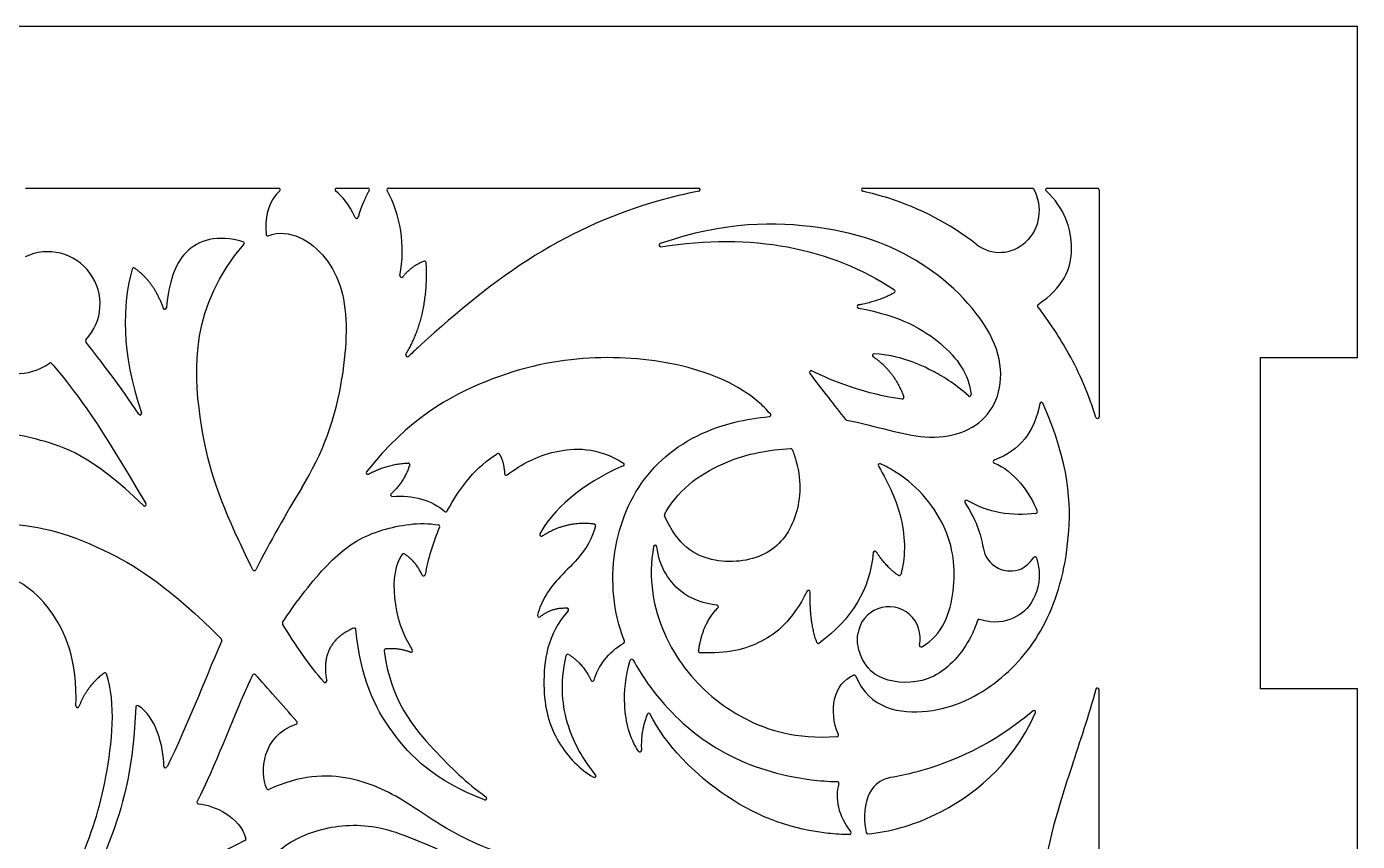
# Model space of a CAD drawing. Header units: millimetres. Extents: x -155 to 473, y -331 to 153.
# Drawn here: x 48.4 to 130.8, y 102.9 to 153.3 of the extents above; entities that cross this region are included whole.
import ezdxf

# ---------------------------------------------------------------- set-up
doc = ezdxf.new("R2010")
doc.units = ezdxf.units.MM
doc.header["$MEASUREMENT"] = 0
doc.layers.add('Layer 03', color=5, linetype='Continuous')

msp = doc.modelspace()

# ---------------------------------------------------------------- linework, layer by layer
at = {"layer": 'Layer 03'}
for p, q in [((130.812, 153.339), (-139.188, 153.339)), ((130.812, 132.839), (130.812, 153.339)), ((48.324, 143.339), (63.994, 143.339)), ((67.586, 143.339), (69.516, 143.339)), ((70.8, 143.339), (89.996, 143.339)), ((100.193, 143.339), (110.74, 143.339)), ((111.601, 143.339), (114.712, 143.339)), ((114.812, 143.239), (114.812, 129.17)), ((124.812, 112.339), (124.812, 132.839)), ((124.812, 132.839), (130.812, 132.839)), ((114.812, 89.293), (114.812, 112.28)), ((130.812, 112.339), (124.812, 112.339)), ((130.812, 91.839), (130.812, 112.339))]:
    msp.add_line(p, q, dxfattribs=at)
for centre, radius, start, end in [((63.994, 143.239), 0.1, 311.78882, 90), ((67.586, 143.239), 0.1, 90, 232.46678), ((69.516, 143.239), 0.1, 330.30777, 90), ((70.8, 143.239), 0.1, 90, 208.4613), ((89.996, 143.239), 0.1, 280.66419, 90), ((100.193, 143.239), 0.1, 90, 257.54907), ((111.601, 143.239), 0.1, 90, 227.95447), ((114.712, 143.239), 0.1, 0, 90), ((68.82, 141.559), 0.1, 204.4991, 343.81389), ((63.314, 140.484), 0.1, 184.32867, 290.48925), ((49.695, 136.159), 3.239, 316.77307, 115.65986), ((61.766, 139.915), 0.1, 319.12265, 73.44991), ((87.66, 139.805), 0.1, 109.0751, 278.77323), ((108.658, 141.699), 2.34, 232.28096, 313.37227), ((73.037, 138.712), 0.1, 3.05542, 110.68635), ((55.017, 138.299), 0.1, 54.64173, 164.76831), ((71.608, 137.908), 0.1, 169.00647, 321.92466), ((47.877, 135.106), 3.239, 146.57742, 306.42964), ((102.08, 136.949), 0.1, 300.44791, 56.51793), ((99.936, 136.002), 0.1, 100.67183, 259.83423), ((111.103, 136.054), 0.1, 124.41449, 217.58922), ((56.946, 135.935), 0.1, 199.10094, 354.30707), ((52.128, 133.872), 0.1, 136.77307, 218.70596), ((71.969, 132.993), 0.1, 149.35737, 313.34725), ((100.876, 132.977), 0.1, 85.33072, 236.37867), ((49.859, 132.42), 0.1, 40.3209, 126.42964), ((96.968, 131.928), 0.1, 63.74311, 217.02635), ((50.125, 134.224), 17.985, 328.31149, 351.50617), ((102.628, 130.374), 0.1, 263.09226, 20.65318), ((106.79, 130.543), 0.1, 228.02964, 6.32301), ((55.409, 129.397), 0.1, 213.50383, 19.01426), ((111.243, 129.983), 0.1, 23.66277, 169.89506), ((94.381, 129.288), 0.1, 275.34344, 41.09567), ((99.181, 129.075), 0.1, 217.8195, 259.26633), ((114.712, 129.17), 0.1, 197.20076, 0), ((95.713, 127.114), 0.1, 21.77303, 92.58867), ((72.017, 126.213), 0.1, 341.82287, 92.62232), ((77.583, 126.802), 0.1, 33.80902, 120.80765), ((85.307, 126.227), 0.1, 292.34941, 58.36577), ((101.229, 126.174), 0.1, 65.65454, 210.90519), ((108.359, 126.404), 0.1, 109.73661, 250.0749), ((69.513, 125.715), 0.1, 141.16561, 298.96308), ((78.09, 125.659), 0.1, 183.80183, 306.69954), ((55.686, 123.752), 0.1, 225.79594, 30.37857), ((71.031, 124.338), 0.1, 132.01926, 275.96641), ((106.591, 123.914), 0.1, 58.86778, 213.0083), ((74.354, 123.392), 0.1, 229.10057, 332.10105), ((87.988, 123.079), 0.1, 152.10864, 204.59886), ((110.891, 123.295), 0.1, 277.80456, 20.66762), ((73.871, 122.382), 0.1, 336.73781, 79.46741), ((83.526, 122.451), 0.1, 344.59994, 82.58648), ((80.264, 121.876), 0.1, 152.83873, 303.08493), ((87.321, 121.124), 0.1, 6.59575, 169.33208), ((71.725, 120.602), 0.1, 59.07002, 142.71369), ((100.928, 120.764), 0.1, 33.60206, 174.60437), ((109.345, 121.367), 1.741, 189.62548, 234.53887), ((110.844, 120.405), 0.1, 16.4759, 145.27817), ((62.49, 119.749), 0.1, 206.61071, 332.75322), ((72.975, 119.422), 0.1, 205.27631, 350.16424), ((102.43, 119.443), 0.1, 236.52477, 343.26975), ((96.826, 118.33), 0.1, 358.07367, 152.52431), ((81.853, 117.235), 0.1, 317.61226, 87.49369), ((91.133, 117.42), 0.1, 314.20133, 84.41762), ((101.793, 115.481), 1.937, 347.0207, 172.53844), ((64.324, 116.402), 0.1, 146.31335, 211.19312), ((80.133, 116.875), 0.1, 166.64757, 309.14455), ((107.378, 116.534), 0.1, 72.4018, 162.02162), ((60.381, 115.335), 0.1, 336.2753, 44.90292), ((68.683, 115.993), 0.1, 5.88776, 112.85984), ((70.632, 114.697), 0.1, 94.89414, 187.0788), ((72.188, 114.692), 0.1, 247.84339, 33.79974), ((85.326, 115.245), 0.1, 298.97634, 21.56975), ((90.103, 114.668), 0.1, 171.43765, 267.32107), ((97.422, 115.242), 0.1, 199.47348, 306.34045), ((103.778, 115.024), 0.1, 167.0207, 298.44992), ((81.911, 114.368), 0.1, 59.89786, 167.11506), ((85.871, 114.068), 0.1, 28.0153, 163.3182), ((53.234, 113.217), 0.1, 19.18563, 125.69999), ((62.473, 113.14), 0.1, 42.5333, 154.27782), ((99.648, 113.082), 0.1, 22.34704, 111.9871), ((66.872, 112.822), 0.1, 220.93351, 10.98301), ((83.436, 112.898), 0.1, 206.44518, 344.20751), ((114.712, 112.28), 0.1, 0, 164.52745), ((55.241, 111.194), 0.1, 60.44528, 177.62907), ((51.53, 111.266), 0.1, 177.33741, 338.62888), ((86.926, 110.72), 0.1, 25.86792, 157.59963), ((110.786, 110.898), 0.1, 335.70679, 130.31188), ((65.044, 110.234), 0.1, 288.43205, 40.59614), ((98.571, 109.471), 0.1, 273.44016, 23.09732), ((86.366, 108.517), 0.1, 213.81878, 2.88005), ((56.99, 107.544), 0.1, 181.30587, 333.72184), ((83.553, 106.942), 0.1, 241.89201, 39.15895), ((98.593, 106.486), 0.1, 342.24973, 88.66494), ((102.206, 105.044), 1.818, 99.78452, 160.82963), ((63.349, 106.183), 0.1, 203.39494, 295.60196), ((76.785, 105.545), 0.1, 248.79547, 53.72623), ((59.032, 105.305), 0.1, 153.06985, 265.74141), ((61.864, 103.022), 0.1, 295.75458, 13.90406), ((99.356, 103.407), 0.1, 269.70082, 38.64494), ((100.485, 103.455), 0.1, 192.67963, 275.2709)]:
    msp.add_arc(centre, radius, start, end, dxfattribs=at)
for points, knots in [([(64.061, 143.165), (63.907, 143.027), (63.457, 142.48), (63.133, 141.545), (63.214, 140.476)], [2144.690807, 2144.690807, 2144.690807, 2144.690807, 2145.695253, 2147.992646, 2147.992646, 2147.992646, 2147.992646]), ([(90.014, 143.141), (89.189, 142.986), (85.818, 142.197), (79.755, 139.579), (74.706, 135.397), (72.3, 133.167), (72.037, 132.92)], [821.919628, 821.919628, 821.919628, 821.919628, 824.708447, 833.196412, 841.684377, 842.734246, 842.734246, 842.734246, 842.734246]), ([(107.226, 139.847), (105.519, 141.168), (103.174, 142.364), (100.718, 143.021), (100.172, 143.142)], [316.479985, 316.479985, 316.479985, 316.479985, 323.864315, 325.948767, 325.948767, 325.948767, 325.948767]), ([(111.046, 136.137), (112.559, 137.173), (113.598, 139.235), (112.689, 142.123), (111.534, 143.165)], [237.406806, 237.406806, 237.406806, 237.406806, 242.282417, 246.544794, 246.544794, 246.544794, 246.544794]), ([(99.162, 128.976), (100.979, 128.632), (104.324, 127.389), (108.475, 128.769), (109.292, 133.593), (104.38, 138.915), (98.271, 141.225), (91.653, 141.291), (87.627, 139.899)], [1007.44529, 1007.44529, 1007.44529, 1007.44529, 1013.396186, 1019.950998, 1026.505809, 1033.06062, 1039.615431, 1045.667005, 1045.667005, 1045.667005, 1045.667005]), ([(61.795, 140.011), (60.213, 140.481), (57.911, 139.821), (57.204, 137.507), (57.046, 135.925)], [2196.34974, 2196.34974, 2196.34974, 2196.34974, 2200.399784, 2204.178365, 2204.178365, 2204.178365, 2204.178365]), ([(63.349, 140.39), (64.681, 140.888), (67.368, 139.257), (68.371, 135.832), (68.071, 132.625), (67.913, 131.568)], [2148.177931, 2148.177931, 2148.177931, 2148.177931, 2153.721945, 2159.436628, 2161.94821, 2161.94821, 2161.94821, 2161.94821]), ([(62.4, 119.704), (62.084, 120.336), (60.356, 123.949), (58.894, 128.099), (58.555, 136.052), (61.842, 139.85)], [2173.500449, 2173.500449, 2173.500449, 2173.500449, 2175.60632, 2185.929996, 2196.150201, 2196.150201, 2196.150201, 2196.150201]), ([(99.918, 135.903), (102.519, 135.437), (105.349, 133.758), (106.746, 131.843), (106.889, 130.554)], [1064.238309, 1064.238309, 1064.238309, 1064.238309, 1069.05698, 1073.919966, 1073.919966, 1073.919966, 1073.919966]), ([(114.617, 129.14), (114.186, 130.533), (113.191, 132.86), (111.731, 135.074), (111.023, 135.993)], [264.408416, 264.408416, 264.408416, 264.408416, 269.094869, 272.782065, 272.782065, 272.782065, 272.782065]), ([(94.456, 129.353), (94.223, 129.621), (92.843, 130.999), (89.197, 132.573), (83.269, 133.093), (77.168, 131.907), (72.072, 129.052), (69.436, 125.777)], [1500.424849, 1500.424849, 1500.424849, 1500.424849, 1501.65802, 1507.08718, 1512.516341, 1517.945501, 1523.14523, 1523.14523, 1523.14523, 1523.14523]), ([(106.723, 130.468), (105.817, 131.283), (104.27, 132.168), (102.999, 132.705), (101.804, 133.001), (100.884, 133.076)], [987.933578, 987.933578, 987.933578, 987.933578, 990.243411, 992.710435, 994.872307, 994.872307, 994.872307, 994.872307]), ([(49.936, 132.484), (50.066, 132.33), (51.464, 130.662), (52.832, 128.818), (55.772, 123.803)], [4048.428585, 4048.428585, 4048.428585, 4048.428585, 4048.930999, 4053.808042, 4053.808042, 4053.808042, 4053.808042]), ([(99.74, 113.12), (100.575, 111.091), (104.438, 110.418), (108.779, 112.619), (111.703, 116.165), (113.202, 121.271), (112.992, 126.242), (111.335, 130.023)], [1972.35289, 1972.35289, 1972.35289, 1972.35289, 1977.574821, 1982.872896, 1988.17097, 1993.469044, 1998.62629, 1998.62629, 1998.62629, 1998.62629]), ([(85.419, 115.282), (85.283, 115.625), (84.577, 117.72), (84.606, 122.023), (87.136, 126.601), (90.84, 128.665), (93.651, 129.119), (94.39, 129.188)], [1476.959312, 1476.959312, 1476.959312, 1476.959312, 1478.2775, 1484.832311, 1491.387122, 1497.941933, 1500.20537, 1500.20537, 1500.20537, 1500.20537]), ([(55.616, 123.681), (52.43, 126.779), (48.888, 127.906), (46.709, 128.302), (45.479, 128.213)], [4054.095293, 4054.095293, 4054.095293, 4054.095293, 4060.035043, 4066.079447, 4066.079447, 4066.079447, 4066.079447]), ([(78.15, 125.578), (79.065, 126.261), (80.913, 127.242), (83.724, 127.32), (85.36, 126.312)], [1539.158975, 1539.158975, 1539.158975, 1539.158975, 1543.132505, 1547.186946, 1547.186946, 1547.186946, 1547.186946]), ([(95.806, 127.151), (95.907, 126.897), (96.429, 125.334), (96.205, 122.716), (94.39, 120.367), (90.841, 119.952), (88.749, 121.176), (87.897, 123.037)], [311.270198, 311.270198, 311.270198, 311.270198, 312.324161, 317.753322, 323.182482, 328.611643, 333.618323, 333.618323, 333.618323, 333.618323]), ([(87.9, 123.125), (87.934, 123.191), (88.778, 124.715), (91.348, 126.546), (94.349, 127.152), (95.708, 127.214)], [302.030587, 302.030587, 302.030587, 302.030587, 302.252134, 307.258516, 311.146601, 311.146601, 311.146601, 311.146601]), ([(101.143, 126.122), (101.813, 125.004), (102.865, 122.605), (102.812, 120.367), (102.526, 119.415)], [2063.414553, 2063.414553, 2063.414553, 2063.414553, 2067.270322, 2072.043353, 2072.043353, 2072.043353, 2072.043353]), ([(103.825, 114.936), (105.142, 115.649), (106.091, 118.525), (105.641, 122.45), (103.277, 125.255), (101.515, 126.154), (101.27, 126.265)], [2047.606147, 2047.606147, 2047.606147, 2047.606147, 2052.370287, 2057.376669, 2062.383051, 2063.161043, 2063.161043, 2063.161043, 2063.161043]), ([(39.363, 116.317), (39.018, 116.908), (38.917, 119.049), (40.919, 122.076), (47.268, 122.93), (52.515, 121.589), (57.263, 118.605), (60.452, 115.405)], [2811.128712, 2811.128712, 2811.128712, 2811.128712, 2815.182726, 2822.862115, 2830.541503, 2838.220891, 2843.621387, 2843.621387, 2843.621387, 2843.621387]), ([(64.241, 116.457), (64.417, 116.72), (65.496, 118.28), (67.555, 120.788), (69.829, 122.183), (72.738, 122.694), (73.889, 122.48)], [1108.414144, 1108.414144, 1108.414144, 1108.414144, 1109.416166, 1114.571426, 1119.726686, 1123.812886, 1123.812886, 1123.812886, 1123.812886]), ([(83.623, 122.424), (83.183, 120.827), (81.315, 119.411), (80.242, 117.768), (80.036, 116.898)], [1558.080863, 1558.080863, 1558.080863, 1558.080863, 1561.655489, 1564.939079, 1564.939079, 1564.939079, 1564.939079]), ([(87.223, 121.142), (87.046, 120.204), (87.006, 117.399), (88.925, 113.317), (92.594, 110.287), (95.987, 109.216), (98.577, 109.371)], [1949.602609, 1949.602609, 1949.602609, 1949.602609, 1952.336793, 1957.343176, 1962.349558, 1967.265334, 1967.265334, 1967.265334, 1967.265334]), ([(91.143, 117.519), (89.501, 117.68), (87.999, 118.986), (87.492, 120.516), (87.421, 121.135)], [1943.230777, 1943.230777, 1943.230777, 1943.230777, 1947.184883, 1949.31858, 1949.31858, 1949.31858, 1949.31858]), ([(110.94, 120.433), (111.294, 119.237), (110.77, 117.598), (109.644, 116.62), (108.344, 116.333), (107.408, 116.63)], [2019.85045, 2019.85045, 2019.85045, 2019.85045, 2022.097445, 2024.469335, 2026.764372, 2026.764372, 2026.764372, 2026.764372]), ([(108.335, 119.949), (108.658, 119.719), (109.386, 119.525), (110.263, 119.742), (110.762, 120.462)], [2016.431279, 2016.431279, 2016.431279, 2016.431279, 2017.710624, 2019.625647, 2019.625647, 2019.625647, 2019.625647]), ([(51.431, 111.27), (51.56, 114.058), (49.898, 117.977), (46.496, 119.863), (44.062, 119.975), (43.48, 119.441)], [2746.041224, 2746.041224, 2746.041224, 2746.041224, 2750.811807, 2756.06438, 2760.937141, 2760.937141, 2760.937141, 2760.937141]), ([(96.737, 118.376), (95.762, 116.502), (93.927, 115.036), (91.822, 114.487), (90.099, 114.568)], [2085.256677, 2085.256677, 2085.256677, 2085.256677, 2089.440986, 2093.835629, 2093.835629, 2093.835629, 2093.835629]), ([(81.927, 117.168), (80.616, 115.731), (80.182, 112.177), (80.985, 109.117), (82.671, 107.3), (83.506, 106.854)], [1450.41302, 1450.41302, 1450.41302, 1450.41302, 1454.547527, 1458.82764, 1462.517561, 1462.517561, 1462.517561, 1462.517561]), ([(107.283, 116.565), (107.169, 116.215), (106.592, 114.82), (104.7, 112.664), (101.509, 112.632), (100.103, 113.791), (99.809, 115.25), (99.872, 115.733)], [2026.920788, 2026.920788, 2026.920788, 2026.920788, 2028.114118, 2031.902051, 2035.689985, 2039.477919, 2041.105523, 2041.105523, 2041.105523, 2041.105523]), ([(76.749, 105.451), (73.636, 106.659), (70.622, 109.659), (69.096, 112.957), (68.782, 116.003)], [1149.747171, 1149.747171, 1149.747171, 1149.747171, 1156.802051, 1164.263115, 1164.263115, 1164.263115, 1164.263115]), ([(70.533, 114.685), (70.917, 111.591), (73.653, 108.407), (75.589, 106.546), (76.844, 105.625)], [1137.936998, 1137.936998, 1137.936998, 1137.936998, 1144.081531, 1149.459312, 1149.459312, 1149.459312, 1149.459312]), ([(83.631, 107.005), (82.789, 108.04), (81.733, 109.94), (81.4, 112.582), (81.814, 114.39)], [1462.792043, 1462.792043, 1462.792043, 1462.792043, 1466.685484, 1470.893071, 1470.893071, 1470.893071, 1470.893071]), ([(86.283, 108.462), (85.734, 109.28), (85.297, 111.031), (85.466, 113.064), (85.775, 114.097)], [683.726465, 683.726465, 683.726465, 683.726465, 687.436285, 690.338748, 690.338748, 690.338748, 690.338748]), ([(85.96, 114.115), (86.443, 113.206), (88.093, 110.873), (91.411, 108.094), (95.489, 106.79), (98.044, 106.599), (98.595, 106.586)], [690.574896, 690.574896, 690.574896, 690.574896, 694.274774, 700.829585, 707.384396, 709.13272, 709.13272, 709.13272, 709.13272]), ([(49.77, 96.912), (50.384, 98.598), (52.042, 102.313), (53.402, 106.297), (53.945, 111.479), (53.328, 113.25)], [2872.054439, 2872.054439, 2872.054439, 2872.054439, 2877.991475, 2886.397612, 2894.610999, 2894.610999, 2894.610999, 2894.610999]), ([(62.383, 113.183), (62.263, 112.934), (61.212, 110.682), (60.066, 107.561), (58.943, 105.35)], [1228.484125, 1228.484125, 1228.484125, 1228.484125, 1229.142751, 1234.191515, 1234.191515, 1234.191515, 1234.191515]), ([(114.616, 112.307), (114.152, 110.629), (112.653, 106.212), (110.862, 100.225), (111.157, 94.049), (113.304, 90.546), (114.642, 89.222)], [525.300014, 525.300014, 525.300014, 525.300014, 530.12951, 538.617476, 547.105442, 554.084199, 554.084199, 554.084199, 554.084199]), ([(55.141, 111.198), (54.994, 107.656), (53.929, 103.262), (52.016, 99.476), (49.943, 96.817)], [2855.891779, 2855.891779, 2855.891779, 2855.891779, 2864.000357, 2871.77154, 2871.77154, 2871.77154, 2871.77154]), ([(99.355, 103.307), (98.915, 103.309), (96.346, 103.462), (91.746, 105.003), (87.919, 108.901), (87.016, 110.764)], [713.08049, 713.08049, 713.08049, 713.08049, 714.706861, 722.624854, 730.270472, 730.270472, 730.270472, 730.270472]), ([(100.494, 103.355), (101.834, 103.479), (105.341, 104.413), (109.375, 107.529), (110.877, 110.857)], [177.296968, 177.296968, 177.296968, 177.296968, 182.191978, 189.807313, 189.807313, 189.807313, 189.807313]), ([(110.721, 110.974), (108.199, 108.835), (105.147, 107.514), (102.407, 106.924), (101.897, 106.836)], [190.07715, 190.07715, 190.07715, 190.07715, 196.357912, 197.832525, 197.832525, 197.832525, 197.832525]), ([(81.183, 101.123), (78.172, 101.925), (74.827, 103.221), (72.209, 105.212), (68.653, 107.112), (65.28, 106.998), (63.392, 106.093)], [1305.448344, 1305.448344, 1305.448344, 1305.448344, 1310.238344, 1315.250206, 1320.262069, 1325.195082, 1325.195082, 1325.195082, 1325.195082]), ([(64.004, 102.307), (64.741, 102.932), (66.792, 103.899), (70.442, 104.009), (74.472, 102.043), (78.434, 100.466), (81.174, 100.928)], [1286.57049, 1286.57049, 1286.57049, 1286.57049, 1291.171786, 1295.918796, 1300.665806, 1305.176909, 1305.176909, 1305.176909, 1305.176909]), ([(61.908, 102.932), (55.783, 99.977), (52.302, 95.574), (50.632, 92.861), (50.17, 91.932)], [1238.683223, 1238.683223, 1238.683223, 1238.683223, 1247.245531, 1251.916667, 1251.916667, 1251.916667, 1251.916667])]:
    msp.add_open_spline(points, degree=3, knots=knots, dxfattribs=at)
for points, degree in [([(68.729, 141.518), (68.356, 142.335), (67.942, 142.839), (67.525, 143.16)], 3), ([(69.603, 143.19), (69.184, 142.456), (68.916, 141.531)], 2), ([(71.51, 137.927), (71.871, 139.785), (71.532, 141.678), (70.712, 143.192)], 3), ([(110.74, 143.339), (111.357, 142.145), (111.158, 140.841), (110.265, 139.998)], 3), ([(87.675, 139.706), (93.337, 140.58), (98.117, 139.69), (102.135, 137.033)], 3), ([(73.002, 138.806), (72.202, 138.504), (71.687, 137.846)], 2), ([(71.883, 133.044), (73.311, 135.455), (73.137, 138.717)], 2), ([(54.92, 138.325), (54.325, 136.14), (54.218, 133.16), (55.503, 129.43)], 3), ([(56.852, 135.903), (56.293, 137.516), (55.075, 138.381)], 2), ([(102.13, 136.863), (101.264, 136.354), (99.918, 136.1)], 2), ([(55.325, 129.342), (54.129, 131.149), (53.021, 132.598), (52.05, 133.81)], 3), ([(100.821, 132.893), (102.108, 132.037), (102.722, 130.409)], 2), ([(102.616, 130.275), (100.431, 130.539), (98.303, 131.38), (97.012, 132.017)], 3), ([(96.888, 131.867), (97.688, 130.806), (98.433, 129.875), (99.102, 129.013)], 3), ([(111.145, 130.001), (110.839, 128.285), (109.891, 127.061), (108.325, 126.499)], 3), ([(69.562, 125.627), (70.692, 126.253), (72.013, 126.313)], 2), ([(72.112, 126.182), (71.769, 125.137), (70.964, 124.412)], 2), ([(74.442, 123.345), (75.227, 124.828), (76.285, 126.145), (77.532, 126.888)], 3), ([(77.667, 126.858), (77.937, 126.455), (77.99, 125.652)], 2), ([(85.345, 126.135), (82.758, 125.071), (80.879, 123.294), (80.175, 121.922)], 3), ([(108.325, 126.31), (109.493, 125.887), (110.579, 124.404), (110.984, 123.33)], 3), ([(65.429, 124.777), (64.442, 123.179), (63.466, 121.425), (62.579, 119.703)], 3), ([(71.042, 124.238), (72.3, 124.37), (73.498, 124.001), (74.288, 123.317)], 3), ([(106.507, 123.859), (107.165, 122.846), (107.485, 121.921), (107.629, 121.076)], 3), ([(110.904, 123.196), (109.451, 122.997), (107.903, 123.238), (106.642, 123.999)], 3), ([(73.962, 122.342), (73.54, 121.36), (73.236, 120.345), (73.073, 119.405)], 3), ([(80.318, 121.793), (81.824, 122.773), (83.539, 122.55)], 2), ([(71.646, 120.662), (70.784, 119.531), (71.031, 116.6), (72.271, 114.748)], 3), ([(72.884, 119.379), (72.46, 120.278), (71.776, 120.687)], 2), ([(100.828, 120.773), (100.609, 118.449), (99.476, 116.629), (97.481, 115.161)], 3), ([(102.375, 119.36), (101.671, 119.825), (101.011, 120.819)], 2), ([(97.328, 115.208), (96.865, 116.517), (96.926, 118.327)], 2), ([(80.196, 116.798), (80.908, 117.377), (81.858, 117.335)], 2), ([(90.005, 114.683), (90.269, 116.44), (91.203, 117.348)], 2), ([(66.796, 112.757), (65.879, 113.815), (65.02, 115.06), (64.239, 116.35)], 3), ([(68.644, 116.085), (66.515, 115.187), (66.97, 112.841)], 2), ([(60.472, 115.295), (59.263, 112.543), (58.416, 110.206), (57.08, 107.499)], 3), ([(72.15, 114.6), (71.485, 114.87), (70.623, 114.797)], 2), ([(83.533, 112.871), (83.768, 113.704), (84.412, 114.625), (85.374, 115.158)], 3), ([(81.961, 114.454), (82.789, 113.974), (83.347, 112.853)], 2), ([(53.176, 113.298), (52.143, 112.556), (51.624, 111.229)], 2), ([(65.12, 110.299), (64.192, 111.382), (63.337, 112.346), (62.547, 113.208)], 3), ([(98.663, 109.51), (98.048, 110.951), (98.348, 112.665), (99.611, 113.175)], 3), ([(56.89, 107.541), (56.863, 108.739), (56.398, 110.653), (55.29, 111.281)], 3), ([(86.834, 110.758), (86.405, 109.719), (86.466, 108.522)], 2), ([(63.257, 106.144), (62.808, 107.182), (62.976, 109.439), (65.075, 110.139)], 3), ([(98.688, 106.456), (98.413, 105.596), (98.666, 104.43), (99.434, 103.469)], 3), ([(100.489, 105.641), (100.233, 104.907), (100.241, 104.086), (100.388, 103.433)], 3), ([(59.025, 105.205), (59.986, 105.133), (61.624, 104.408), (61.961, 103.046)], 3)]:
    msp.add_open_spline(points, degree=degree, dxfattribs=at)

doc.saveas('drawing.dxf')
